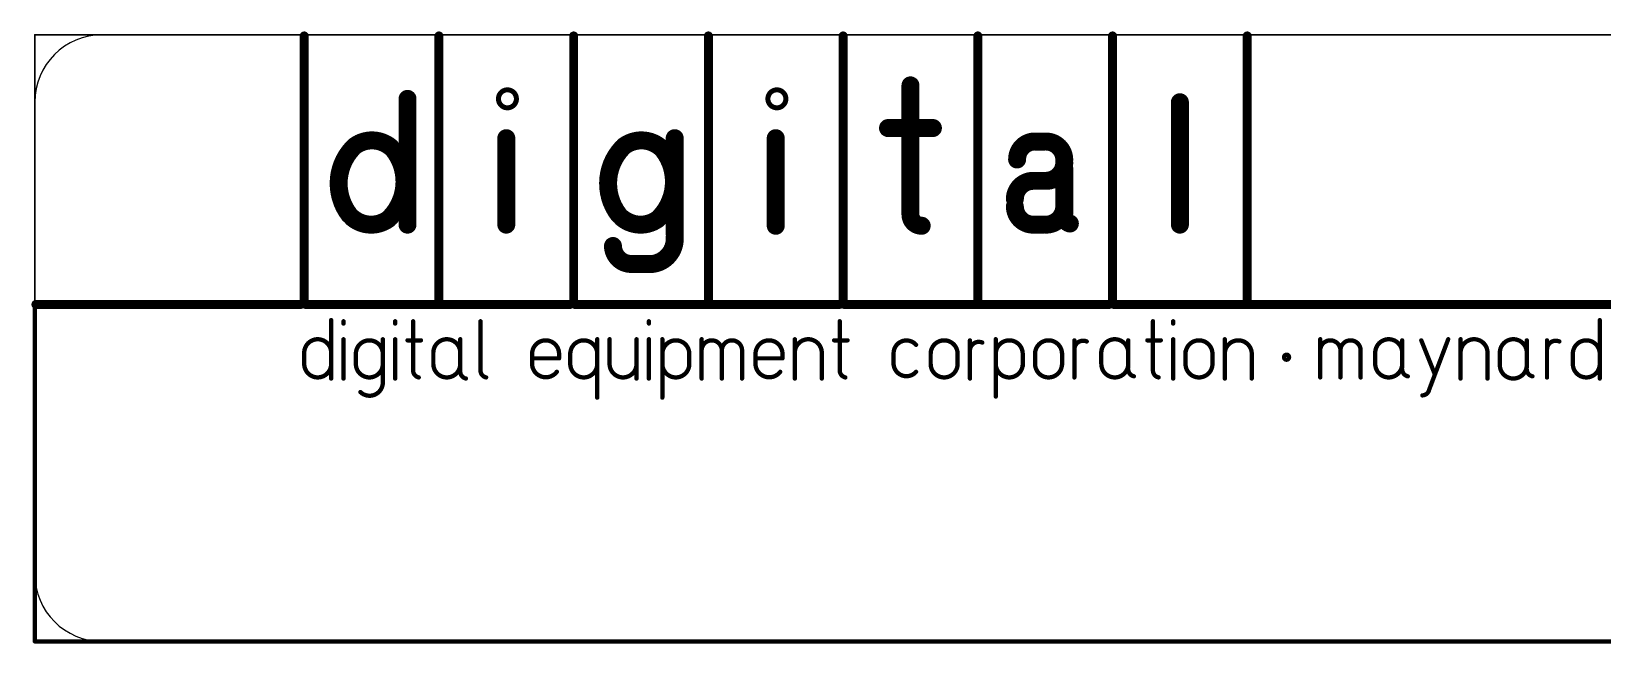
# Model space of a CAD drawing. Extents: x 0 to 472, y 0 to 86.
# Drawn here: x -0.5 to 221.7, y -0.3 to 86.2 of the extents above; entities that cross this region are included whole.
import ezdxf

# ---------------------------------------------------------------- set-up
doc = ezdxf.new("R2010")
doc.units = 0
for name, color, linetype in [('1', 12, 'CONTINUOUS'), ('16', 172, 'CONTINUOUS'), ('20', 7, 'CONTINUOUS'), ('25', 7, 'CONTINUOUS')]:
    doc.layers.add(name, color=color, linetype=linetype)

msp = doc.modelspace()

# ---------------------------------------------------------------- linework, layer by layer
at = {"layer": '1', "const_width": 0.254}
for points in [[(471.4875, 85.725), (0, 85.725)], [(0, 85.725), (0, 47.625)], [(0, 47.625), (471.4875, 47.625)]]:
    msp.add_lwpolyline(points, dxfattribs=at)
at = {"layer": '1', "const_width": 0.127}
for points in [[(0, 85.7885, 1), (0, 85.6615)], [(0.0635, 85.725, 1), (-0.0635, 85.725)], [(0, 47.6885, 1), (0, 47.5615)], [(-0.0635, 47.625, 1), (0.0635, 47.625)]]:
    msp.add_lwpolyline(points, format="xyb", dxfattribs=at)
at = {"layer": '16', "const_width": 0.6096}
for points in [[(0, 47.625), (0, 0)], [(471.4875, 47.625), (0, 47.625)], [(0, 0), (471.4875, 0)]]:
    msp.add_lwpolyline(points, dxfattribs=at)
at = {"layer": '16', "const_width": 0.3048}
for points in [[(0.1524, 47.625, 1), (-0.1524, 47.625)], [(0, 47.7774, 1), (0, 47.4726)], [(0, 0.1524, 1), (0, -0.1524)], [(-0.1524, 0, 1), (0.1524, 0)]]:
    msp.add_lwpolyline(points, format="xyb", dxfattribs=at)
at = {"layer": '20'}
for p, q in [((461.9625, 85.725), (9.525, 85.725)), ((0, 76.2), (0, 9.525)), ((9.525, 0), (463.55, 0))]:
    msp.add_line(p, q, dxfattribs=at)
for centre, start, end in [((9.525, 76.2), 90, 180), ((9.525, 9.525), 180, 270)]:
    msp.add_arc(centre, 9.525, start, end, dxfattribs=at)
at = {"layer": '25'}
for points, const_width in [([(38.1001, 85.5663), (38.1001, 48.1013)], 1.27), ([(57.1501, 85.5663), (57.1501, 48.1013)], 1.27), ([(76.2001, 85.5663), (76.2001, 48.1013)], 1.27), ([(95.2501, 85.5663), (95.2501, 48.1013)], 1.27), ([(114.3001, 85.5663), (114.3001, 48.1013)], 1.27), ([(133.3501, 85.5663), (133.3501, 48.1013)], 1.27), ([(152.4001, 85.5663), (152.4001, 48.1013)], 1.27), ([(171.4501, 85.5663), (171.4501, 48.1013)], 1.27), ([(52.7051, 58.8962), (52.705, 76.6763)], 2.54), ([(123.825, 60.3251), (123.825, 78.5813)], 2.54), ([(161.925, 76.2), (161.925, 58.8963)], 2.54), ([(127, 72.5486), (120.65, 72.5486)], 2.54), ([(66.675, 58.8962), (66.675, 71.12)], 2.54), ([(90.4874, 57.6263), (90.4875, 71.12)], 2.54), ([(104.775, 58.7375), (104.775, 71.12)], 2.54), ([(141.4463, 70.6438), (142.875, 70.6438)], 2.54), ([(145.5737, 66.8338), (145.5737, 60.4838)], 2.54), ([(141.4463, 65.0876), (142.875, 65.0876)], 2.54), ([(141.4463, 58.8964), (142.5575, 58.8964)], 2.54), ([(90.4874, 57.6262), (90.4874, 57.6263)], 2.54), ([(87.3125, 53.3399), (84.2964, 53.3399)], 2.54), ([(0.1587, 47.6251), (37.6237, 47.6251)], 1.27), ([(38.2587, 47.6251), (75.7237, 47.6251)], 1.27), ([(76.3587, 47.6251), (113.8237, 47.6251)], 1.27), ([(114.4587, 47.6251), (151.9237, 47.6251)], 1.27), ([(152.5587, 47.6251), (471.17, 47.6251)], 1.27), ([(41.9099, 45.4025), (41.9099, 37.1475)], 0.6096), ([(43.6563, 44.9262), (43.6563, 45.2438)], 0.6096), ([(50.9588, 44.9262), (50.9588, 45.2438)], 0.6096), ([(53.4988, 38.2588), (53.4988, 45.2438)], 0.6096), ([(63.0238, 38.4177), (63.0238, 45.2438)], 0.6096), ([(86.8364, 44.9262), (86.8364, 45.2438)], 0.6096), ([(113.8238, 38.2589), (113.8238, 45.2438)], 0.6096), ([(158.115, 38.2588), (158.115, 45.2438)], 0.6096), ([(160.9727, 44.9262), (160.9727, 45.2438)], 0.6096), ([(221.2974, 45.4025), (221.2974, 37.1475)], 0.6096), ([(43.6563, 37.1476), (43.6563, 42.7038)], 0.6096), ([(49.2126, 40.6401), (49.2126, 42.7038)], 0.6096), ([(50.9588, 37.1476), (50.9588, 42.7038)], 0.6096), ([(52.705, 42.545), (54.61, 42.545)], 0.6096), ([(60.1664, 38.1002), (60.1664, 42.7038)], 0.6096), ([(79.5337, 42.7038), (79.5337, 39.211)], 0.6096), ([(81.2801, 39.2114), (81.2801, 42.7038)], 0.6096), ([(85.0901, 37.1476), (85.0901, 42.7038)], 0.6096), ([(86.8363, 37.1476), (86.8363, 42.7038)], 0.6096), ([(88.7413, 42.7038), (88.7413, 39.211)], 0.6096), ([(94.2976, 41.1164), (94.2976, 42.7038)], 0.6096), ([(107.4739, 37.1476), (107.4739, 42.7038)], 0.6096), ([(113.03, 42.545), (114.935, 42.545)], 0.6096), ([(132.2389, 40.3226), (132.2388, 42.5451)], 0.6096), ([(135.89, 34.6075), (135.89, 42.7038)], 0.6096), ([(147.0027, 40.4814), (147.0026, 42.5451)], 0.6096), ([(154.6229, 38.7352), (154.6229, 42.5452)], 0.6096), ([(157.3213, 42.545), (159.2263, 42.545)], 0.6096), ([(160.9726, 37.1476), (160.9726, 42.7038)], 0.6096), ([(168.2752, 37.1476), (168.2752, 42.7038)], 0.6096), ([(181.7689, 41.1164), (181.7689, 42.7038)], 0.6096), ([(193.3579, 38.7352), (193.3579, 42.5452)], 0.6096), ([(197.9613, 37.7825), (196.0563, 42.545)], 0.6096), ([(197.1675, 35.56), (199.8663, 42.7038)], 0.6096), ([(201.6127, 37.1476), (201.6127, 42.7038)], 0.6096), ([(210.9792, 38.7352), (210.9792, 42.5452)], 0.6096), ([(213.8365, 40.4814), (213.8363, 42.5451)], 0.6096), ([(38.1, 39.0525), (38.1, 40.7988)], 0.6096), ([(45.4025, 39.0525), (45.4025, 40.7988)], 0.6096), ([(49.2126, 36.8301), (49.2126, 40.6401)], 0.6096), ([(56.3563, 39.0525), (56.3563, 40.7988)], 0.6096), ([(70.3263, 40.005), (70.3263, 40.7988)], 0.6096), ([(70.3263, 39.0525), (70.3263, 40.005)], 0.6096), ([(70.3263, 40.005), (74.1363, 40.005)], 0.6096), ([(74.1363, 40.005), (74.1363, 40.4813)], 0.6096), ([(75.7238, 39.0525), (75.7238, 40.7988)], 0.6096), ([(92.5513, 39.0525), (92.5513, 40.7988)], 0.6096), ([(94.2976, 37.1476), (94.2976, 41.1164)], 0.6096), ([(97.1551, 37.1477), (97.1551, 41.1163)], 0.6096), ([(100.0126, 37.1477), (100.0126, 41.1164)], 0.6096), ([(101.9175, 40.005), (105.7275, 40.005)], 0.6096), ([(101.9176, 39.0525), (101.9176, 40.7988)], 0.6096), ([(105.7275, 40.005), (105.7276, 40.4813)], 0.6096), ([(105.7275, 40.005), (105.7276, 40.005)], 0.6096), ([(111.2839, 40.6402), (111.2839, 40.7989)], 0.6096), ([(111.2839, 37.3065), (111.2839, 40.6402)], 0.6096), ([(111.2839, 37.1478), (111.2839, 40.6402)], 0.6096), ([(121.4439, 39.0525), (121.4439, 40.7988)], 0.6096), ([(126.6827, 39.0525), (126.6827, 40.7988)], 0.6096), ([(130.4927, 39.0525), (130.4927, 40.7988)], 0.6096), ([(132.2389, 37.1476), (132.2389, 40.3226)], 0.6096), ([(135.8902, 39.0525), (135.8902, 40.7988)], 0.6096), ([(139.7003, 38.8938), (139.7003, 40.6401)], 0.6096), ([(141.4465, 39.0525), (141.4465, 40.7988)], 0.6096), ([(145.2565, 39.0525), (145.2565, 40.7988)], 0.6096), ([(147.0027, 40.3226), (147.0027, 40.4814)], 0.6096), ([(147.0027, 37.3064), (147.0027, 40.4814)], 0.6096), ([(150.8128, 39.2113), (150.8128, 40.9576)], 0.6096), ([(154.6228, 39.0526), (154.6228, 40.7989)], 0.6096), ([(162.7191, 39.2114), (162.7191, 40.9577)], 0.6096), ([(166.5291, 39.0527), (166.5291, 40.799)], 0.6096), ([(172.0852, 37.1478), (172.0852, 40.6402)], 0.6096), ([(181.7689, 41.1164), (181.7689, 41.2752)], 0.6096), ([(181.7689, 37.3064), (181.7689, 41.1164)], 0.6096), ([(184.6264, 37.3065), (184.6264, 41.2751)], 0.6096), ([(187.4839, 37.3065), (187.4839, 41.2751)], 0.6096), ([(189.5479, 39.0527), (189.5479, 40.799)], 0.6096), ([(205.4227, 37.1478), (205.4227, 40.6402)], 0.6096), ([(207.1692, 39.0528), (207.1692, 40.7991)], 0.6096), ([(210.9792, 39.0528), (210.9792, 40.7991)], 0.6096), ([(213.8365, 37.3064), (213.8365, 40.4814)], 0.6096), ([(217.488, 39.0528), (217.488, 40.7991)], 0.6096), ([(221.298, 39.0528), (221.298, 40.7991)], 0.6096), ([(79.5337, 39.211), (79.5337, 34.4488)], 0.6096), ([(88.7412, 39.211), (88.7412, 34.4488)], 0.6096), ([(88.7413, 39.2112), (88.7413, 39.211)], 0.6096), ([(113.8238, 38.2588), (113.8238, 38.2589)], 0.6096)]:
    msp.add_lwpolyline(points, dxfattribs=dict(at, const_width=const_width))
for points, const_width in [([(38.4176, 85.5663, 1), (37.7826, 85.5663)], 0.635), ([(57.4676, 85.5663, 1), (56.8326, 85.5663)], 0.635), ([(76.5176, 85.5663, 1), (75.8826, 85.5663)], 0.635), ([(95.5676, 85.5663, 1), (94.9326, 85.5663)], 0.635), ([(114.6176, 85.5663, 1), (113.9826, 85.5663)], 0.635), ([(133.6676, 85.5663, 1), (133.0326, 85.5663)], 0.635), ([(152.7176, 85.5663, 1), (152.0826, 85.5663)], 0.635), ([(171.7676, 85.5663, 1), (171.1326, 85.5663)], 0.635), ([(53.34, 76.6763, 1), (52.07, 76.6763)], 1.27), ([(66.8338, 76.3214, 1), (66.8338, 77.0312, 1), (66.8338, 76.3214)], 2.54), ([(104.9338, 76.3214, 1), (104.9338, 77.0312, 1), (104.9338, 76.3214)], 2.54), ([(124.46, 78.5813, 1), (123.19, 78.5813)], 1.27), ([(162.56, 76.2, 1), (161.29, 76.2)], 1.27), ([(120.65, 73.1836, 1), (120.65, 71.9136)], 1.27), ([(127, 71.9136, 1), (127, 73.1836)], 1.27), ([(50.3237, 69.8499, 0.3439), (45.2438, 70.0087)], 2.54), ([(44.8691, 70.5214, 1), (45.6185, 69.496)], 1.27), ([(67.31, 71.12, 1), (66.04, 71.12)], 1.27), ([(88.4237, 69.8499, 0.3439), (83.3438, 70.0087)], 2.54), ([(82.9691, 70.5214, 1), (83.7185, 69.496)], 1.27), ([(91.1225, 71.12, 1), (89.8525, 71.12)], 1.27), ([(105.41, 71.12, 1), (104.14, 71.12)], 1.27), ([(141.2875, 70.6436, 0.4021), (138.9061, 68.1036)], 2.54), ([(141.4463, 71.2788, 1), (141.4463, 70.0088)], 1.27), ([(141.3211, 70.0095, 1), (141.2539, 71.2777)], 1.27), ([(145.5736, 68.1038, 0.402), (143.0336, 70.6439)], 2.54), ([(143.0469, 71.2788, 1), (143.0203, 70.009)], 1.27), ([(142.875, 70.0088, 1), (142.875, 71.2788)], 1.27), ([(44.9263, 69.6913, 0.3652), (44.45, 60.325)], 2.54), ([(45.3904, 69.2579, 1), (44.4622, 70.1247)], 1.27), ([(50.3237, 60.0075, 0.3652), (50.8, 69.3738)], 2.54), ([(49.9177, 69.3616, 1), (50.7297, 70.3382)], 1.27), ([(51.3057, 69.7579, 1), (50.2943, 68.9897)], 1.27), ([(83.0263, 69.6913, 0.3652), (82.55, 60.325)], 2.54), ([(83.4904, 69.2579, 1), (82.5622, 70.1247)], 1.27), ([(88.4237, 60.0075, 0.3652), (88.9, 69.3738)], 2.54), ([(88.0177, 69.3616, 1), (88.8297, 70.3382)], 1.27), ([(89.4057, 69.7579, 1), (88.3943, 68.9897)], 1.27), ([(143.0338, 65.0877, 0.402), (145.5739, 67.6277)], 2.54), ([(146.2088, 67.6144, 1), (144.939, 67.641)], 1.27), ([(138.2711, 68.0963, 1), (139.5411, 68.1109)], 1.27), ([(144.9387, 68.0906, 1), (146.2085, 68.117)], 1.27), ([(146.2087, 66.8338, 1), (144.9387, 66.8338)], 1.27), ([(141.1288, 65.0874, 0.4021), (138.5887, 62.5474)], 2.54), ([(141.4463, 65.7226, 1), (141.4463, 64.4526)], 1.27), ([(141.142, 64.4525, 1), (141.1156, 65.7223)], 1.27), ([(143.0206, 65.7226, 1), (143.047, 64.4528)], 1.27), ([(142.875, 64.4526, 1), (142.875, 65.7226)], 1.27), ([(137.9538, 62.5606, 1), (139.2236, 62.5342)], 1.27), ([(138.5889, 61.4363, 0.4021), (141.1289, 58.8962)], 2.54), ([(139.2238, 61.4495, 1), (137.954, 61.4231)], 1.27), ([(143.0338, 58.8964, 0.402), (145.5739, 61.4364)], 2.54), ([(146.2088, 61.4231, 1), (144.939, 61.4497)], 1.27), ([(43.9443, 59.9409, 1), (44.9557, 60.7091)], 1.27), ([(44.9263, 59.8489, 0.3439), (50.0062, 59.6901)], 2.54), ([(45.3323, 60.3372, 1), (44.5203, 59.3606)], 1.27), ([(50.3809, 59.1774, 1), (49.6315, 60.2028)], 1.27), ([(49.8596, 60.4409, 1), (50.7878, 59.5741)], 1.27), ([(82.0443, 59.9409, 1), (83.0557, 60.7091)], 1.27), ([(83.0263, 59.8489, 0.3439), (88.1062, 59.6901)], 2.54), ([(83.4323, 60.3372, 1), (82.6203, 59.3606)], 1.27), ([(88.4809, 59.1774, 1), (87.7315, 60.2028)], 1.27), ([(87.9596, 60.4409, 1), (88.8878, 59.5741)], 1.27), ([(123.825, 60.3251, 0.4143), (125.4125, 58.7375)], 2.54), ([(124.46, 60.3249, 1), (123.19, 60.3253)], 1.27), ([(123.19, 60.3251, 1), (124.46, 60.3251)], 1.27), ([(125.4126, 58.1025, 1), (125.4124, 59.3725)], 1.27), ([(141.4463, 59.5314, 1), (141.4463, 58.2614)], 1.27), ([(141.1157, 58.2613, 1), (141.1421, 59.5311)], 1.27), ([(143.0206, 59.5313, 1), (143.047, 58.2615)], 1.27), ([(142.5575, 58.2614, 1), (142.5575, 59.5314)], 1.27), ([(145.5737, 60.4838, 0.4142), (146.3675, 59.055)], 2.54), ([(144.9387, 60.4838, 1), (146.2087, 60.4838)], 1.27), ([(146.1843, 60.3094, 1), (144.9631, 60.6582)], 1.27), ([(146.1931, 58.4444, 1), (146.5419, 59.6656)], 1.27), ([(52.0701, 58.8962, 1), (53.3401, 58.8962)], 1.27), ([(66.04, 58.8962, 1), (67.31, 58.8962)], 1.27), ([(87.3125, 53.3399, 0.4018), (90.4875, 57.1501)], 2.54), ([(91.1224, 57.6263, 1), (89.8524, 57.6263)], 1.27), ([(89.8524, 57.6263, 1), (91.1224, 57.6263)], 1.27), ([(89.8524, 57.6262, 1), (91.1224, 57.6262)], 1.27), ([(91.121, 57.1942, 1), (89.854, 57.106)], 1.27), ([(104.14, 58.7375, 1), (105.41, 58.7375)], 1.27), ([(161.29, 58.8963, 1), (162.56, 58.8963)], 1.27), ([(81.7564, 55.88, 0.402), (84.2964, 53.3399)], 2.54), ([(82.3913, 55.8933, 1), (81.1215, 55.8667)], 1.27), ([(84.2964, 53.9749, 1), (84.2964, 52.7049)], 1.27), ([(84.2831, 52.705, 1), (84.3097, 53.9748)], 1.27), ([(87.2416, 53.9709, 1), (87.3834, 52.7089)], 1.27), ([(87.3125, 52.7049, 1), (87.3125, 53.9749)], 1.27), ([(0.1587, 47.9426, 1), (0.1587, 47.3076)], 0.635), ([(37.6237, 47.3076, 1), (37.6237, 47.9426)], 0.635), ([(37.7826, 48.1013, 1), (38.4176, 48.1013)], 0.635), ([(38.2587, 47.9426, 1), (38.2587, 47.3076)], 0.635), ([(56.8326, 48.1013, 1), (57.4676, 48.1013)], 0.635), ([(75.7237, 47.3076, 1), (75.7237, 47.9426)], 0.635), ([(75.8826, 48.1013, 1), (76.5176, 48.1013)], 0.635), ([(76.3587, 47.9426, 1), (76.3587, 47.3076)], 0.635), ([(94.9326, 48.1013, 1), (95.5676, 48.1013)], 0.635), ([(113.8237, 47.3076, 1), (113.8237, 47.9426)], 0.635), ([(113.9826, 48.1013, 1), (114.6176, 48.1013)], 0.635), ([(114.4587, 47.9426, 1), (114.4587, 47.3076)], 0.635), ([(133.0326, 48.1013, 1), (133.6676, 48.1013)], 0.635), ([(151.9237, 47.3076, 1), (151.9237, 47.9426)], 0.635), ([(152.0826, 48.1013, 1), (152.7176, 48.1013)], 0.635), ([(152.5587, 47.9426, 1), (152.5587, 47.3076)], 0.635), ([(171.1326, 48.1013, 1), (171.7676, 48.1013)], 0.635), ([(42.0623, 45.4025, 1), (41.7575, 45.4025)], 0.3048), ([(43.8087, 45.2438, 1), (43.5039, 45.2438)], 0.3048), ([(43.5039, 44.9262, 1), (43.8087, 44.9262)], 0.3048), ([(51.1112, 45.2438, 1), (50.8064, 45.2438)], 0.3048), ([(50.8064, 44.9262, 1), (51.1112, 44.9262)], 0.3048), ([(53.6512, 45.2438, 1), (53.3464, 45.2438)], 0.3048), ([(63.1762, 45.2438, 1), (62.8714, 45.2438)], 0.3048), ([(86.9888, 45.2438, 1), (86.684, 45.2438)], 0.3048), ([(86.684, 44.9262, 1), (86.9888, 44.9262)], 0.3048), ([(113.9762, 45.2438, 1), (113.6714, 45.2438)], 0.3048), ([(158.2674, 45.2438, 1), (157.9626, 45.2438)], 0.3048), ([(161.1251, 45.2438, 1), (160.8203, 45.2438)], 0.3048), ([(160.8203, 44.9262, 1), (161.1251, 44.9262)], 0.3048), ([(221.4498, 45.4025, 1), (221.145, 45.4025)], 0.3048), ([(41.91, 40.7987, 1), (38.1, 40.7989)], 0.6096), ([(43.8087, 42.7038, 1), (43.5039, 42.7038)], 0.3048), ([(49.2126, 40.6401, 1), (45.4026, 40.6403)], 0.6096), ([(49.365, 42.7038, 1), (49.0602, 42.7038)], 0.3048), ([(51.1112, 42.7038, 1), (50.8064, 42.7038)], 0.3048), ([(52.705, 42.6974, 1), (52.705, 42.3926)], 0.3048), ([(54.61, 42.3926, 1), (54.61, 42.6974)], 0.3048), ([(60.1663, 40.7988, 1), (56.3563, 40.799)], 0.6096), ([(60.3188, 42.7038, 1), (60.014, 42.7038)], 0.3048), ([(74.1363, 40.64, 1), (70.3263, 40.6402)], 0.6096), ([(79.5338, 40.64, 1), (75.7238, 40.6402)], 0.6096), ([(79.6861, 42.7038, 1), (79.3813, 42.7038)], 0.3048), ([(81.4325, 42.7038, 1), (81.1277, 42.7038)], 0.3048), ([(85.2425, 42.7038, 1), (84.9377, 42.7038)], 0.3048), ([(86.9887, 42.7038, 1), (86.6839, 42.7038)], 0.3048), ([(88.8937, 42.7038, 1), (88.5889, 42.7038)], 0.3048), ([(92.5513, 40.64, 1), (88.7413, 40.6402)], 0.6096), ([(94.45, 42.7038, 1), (94.1452, 42.7038)], 0.3048), ([(97.1551, 41.1163, 1), (94.2976, 41.1164)], 0.6096), ([(100.0126, 41.1163, 1), (97.1551, 41.1164)], 0.6096), ([(105.7276, 40.6401, 1), (101.9176, 40.6403)], 0.6096), ([(111.2838, 40.7988, 1), (107.4738, 40.799)], 0.6096), ([(107.6263, 42.7038, 1), (107.3215, 42.7038)], 0.3048), ([(113.03, 42.6974, 1), (113.03, 42.3926)], 0.3048), ([(114.935, 42.3926, 1), (114.935, 42.6974)], 0.3048), ([(124.6186, 41.9101, 0.6772), (121.4436, 40.7989)], 0.6096), ([(130.4926, 40.6401, 1), (126.6826, 40.6403)], 0.6096), ([(133.985, 42.2274, 0.5353), (132.2387, 41.1163)], 0.6096), ([(132.3912, 42.5451, 1), (132.0864, 42.5451)], 0.3048), ([(133.9234, 42.088, 1), (134.0466, 42.3668)], 0.3048), ([(136.0424, 42.7038, 1), (135.7376, 42.7038)], 0.3048), ([(139.7001, 40.6401, 1), (135.8901, 40.6403)], 0.6096), ([(145.2564, 40.6401, 1), (141.4464, 40.6403)], 0.6096), ([(148.7487, 42.386, 0.5355), (147.0024, 41.2749)], 0.6096), ([(148.7487, 42.386, 0.5355), (147.0024, 41.2749)], 0.6096), ([(147.155, 42.5451, 1), (146.8502, 42.5451)], 0.3048), ([(148.687, 42.2466, 1), (148.8104, 42.5254)], 0.3048), ([(148.687, 42.2466, 1), (148.8104, 42.5254)], 0.3048), ([(154.6227, 40.7989, 1), (150.8127, 40.7991)], 0.6096), ([(154.7753, 42.5452, 1), (154.4705, 42.5452)], 0.3048), ([(157.3213, 42.6974, 1), (157.3213, 42.3926)], 0.3048), ([(159.2263, 42.3926, 1), (159.2263, 42.6974)], 0.3048), ([(161.125, 42.7038, 1), (160.8202, 42.7038)], 0.3048), ([(166.529, 40.6402, 1), (162.719, 40.6404)], 0.6096), ([(168.4276, 42.7038, 1), (168.1228, 42.7038)], 0.3048), ([(172.0853, 40.6402, 1), (168.2753, 40.6404)], 0.6096), ([(181.9213, 42.7038, 1), (181.6165, 42.7038)], 0.3048), ([(184.6264, 41.1163, 1), (181.7689, 41.1164)], 0.6096), ([(187.4839, 41.1163, 1), (184.6264, 41.1164)], 0.6096), ([(193.3578, 40.799, 1), (189.5478, 40.7992)], 0.6096), ([(193.5103, 42.5452, 1), (193.2055, 42.5452)], 0.3048), ([(196.1978, 42.6016, 1), (195.9148, 42.4884)], 0.3048), ([(200.0089, 42.6499, 1), (199.7237, 42.7577)], 0.3048), ([(201.7651, 42.7038, 1), (201.4603, 42.7038)], 0.3048), ([(205.4228, 40.799, 1), (201.6128, 40.7992)], 0.6096), ([(210.9791, 40.799, 1), (207.1691, 40.7992)], 0.6096), ([(211.1316, 42.5452, 1), (210.8268, 42.5452)], 0.3048), ([(215.5824, 42.386, 0.5355), (213.8361, 41.2749)], 0.6096), ([(213.9887, 42.5451, 1), (213.6839, 42.5451)], 0.3048), ([(215.5207, 42.2466, 1), (215.6441, 42.5254)], 0.3048), ([(221.2979, 40.6403, 1), (217.4879, 40.6405)], 0.6096), ([(38.2524, 40.7988, 1), (37.9476, 40.7988)], 0.3048), ([(37.9476, 40.7989, 1), (38.2524, 40.7989)], 0.3048), ([(41.7576, 40.7987, 1), (42.0624, 40.7987)], 0.3048), ([(45.5549, 40.7988, 1), (45.2501, 40.7988)], 0.3048), ([(45.2502, 40.6403, 1), (45.555, 40.6403)], 0.3048), ([(49.365, 40.6401, 1), (49.0602, 40.6401)], 0.3048), ([(49.0602, 40.6401, 1), (49.365, 40.6401)], 0.3048), ([(49.0602, 40.6401, 1), (49.365, 40.6401)], 0.3048), ([(56.5087, 40.7988, 1), (56.2039, 40.7988)], 0.3048), ([(56.2039, 40.799, 1), (56.5087, 40.799)], 0.3048), ([(60.0139, 40.7988, 1), (60.3187, 40.7988)], 0.3048), ([(70.4787, 40.7988, 1), (70.1739, 40.7988)], 0.3048), ([(70.1739, 40.6402, 1), (70.4787, 40.6402)], 0.3048), ([(70.4787, 40.005, 1), (70.1739, 40.005)], 0.3048), ([(70.3263, 40.1574, 1), (70.3263, 39.8526)], 0.3048), ([(70.1739, 40.005, 1), (70.4787, 40.005)], 0.3048), ([(73.9839, 40.64, 1), (74.2887, 40.64)], 0.3048), ([(74.2887, 40.4813, 1), (73.9839, 40.4813)], 0.3048), ([(73.9839, 40.005, 1), (74.2887, 40.005)], 0.3048), ([(74.1363, 39.8526, 1), (74.1363, 40.1574)], 0.3048), ([(75.8762, 40.7988, 1), (75.5714, 40.7988)], 0.3048), ([(75.5714, 40.6402, 1), (75.8762, 40.6402)], 0.3048), ([(79.3814, 40.64, 1), (79.6862, 40.64)], 0.3048), ([(88.5889, 40.6402, 1), (88.8937, 40.6402)], 0.3048), ([(92.7037, 40.7988, 1), (92.3989, 40.7988)], 0.3048), ([(92.3989, 40.64, 1), (92.7037, 40.64)], 0.3048), ([(94.45, 41.1164, 1), (94.1452, 41.1164)], 0.3048), ([(94.1452, 41.1164, 1), (94.45, 41.1164)], 0.3048), ([(94.1452, 41.1164, 1), (94.45, 41.1164)], 0.3048), ([(97.3075, 41.1163, 1), (97.0027, 41.1163)], 0.3048), ([(97.0027, 41.1164, 1), (97.3075, 41.1164)], 0.3048), ([(97.0027, 41.1163, 1), (97.3075, 41.1163)], 0.3048), ([(100.165, 41.1164, 1), (99.8602, 41.1164)], 0.3048), ([(99.8602, 41.1163, 1), (100.165, 41.1163)], 0.3048), ([(101.9175, 40.1574, 1), (101.9175, 39.8526)], 0.3048), ([(102.07, 40.7988, 1), (101.7652, 40.7988)], 0.3048), ([(101.7652, 40.6403, 1), (102.07, 40.6403)], 0.3048), ([(105.7275, 40.1574, 1), (105.7275, 39.8526)], 0.3048), ([(105.5751, 40.005, 1), (105.8799, 40.005)], 0.3048), ([(105.5752, 40.6401, 1), (105.88, 40.6401)], 0.3048), ([(105.88, 40.4813, 1), (105.5752, 40.4813)], 0.3048), ([(105.7275, 39.8526, 1), (105.7275, 40.1574)], 0.3048), ([(105.7276, 39.8526, 1), (105.7276, 40.1574)], 0.3048), ([(107.3214, 40.799, 1), (107.6262, 40.799)], 0.3048), ([(111.1314, 40.7988, 1), (111.4362, 40.7988)], 0.3048), ([(111.4363, 40.7989, 1), (111.1315, 40.7989)], 0.3048), ([(111.4363, 40.6402, 1), (111.1315, 40.6402)], 0.3048), ([(111.4363, 40.6402, 1), (111.1315, 40.6402)], 0.3048), ([(111.1315, 40.6402, 1), (111.4363, 40.6402)], 0.3048), ([(121.2913, 40.8055, 1), (121.5959, 40.7923)], 0.3048), ([(121.5963, 40.7988, 1), (121.2915, 40.7988)], 0.3048), ([(124.5037, 41.81, 1), (124.7335, 42.0102)], 0.3048), ([(126.5302, 40.6403, 1), (126.835, 40.6403)], 0.3048), ([(126.8351, 40.7988, 1), (126.5303, 40.7988)], 0.3048), ([(130.3402, 40.6401, 1), (130.645, 40.6401)], 0.3048), ([(130.6451, 40.7988, 1), (130.3403, 40.7988)], 0.3048), ([(132.0863, 41.1195, 1), (132.3911, 41.1131)], 0.3048), ([(132.3913, 40.3226, 1), (132.0865, 40.3226)], 0.3048), ([(132.0865, 40.3226, 1), (132.3913, 40.3226)], 0.3048), ([(135.7377, 40.6403, 1), (136.0425, 40.6403)], 0.3048), ([(136.0426, 40.7988, 1), (135.7378, 40.7988)], 0.3048), ([(139.5477, 40.6401, 1), (139.8525, 40.6401)], 0.3048), ([(139.8527, 40.6401, 1), (139.5479, 40.6401)], 0.3048), ([(141.294, 40.6403, 1), (141.5988, 40.6403)], 0.3048), ([(141.5989, 40.7988, 1), (141.2941, 40.7988)], 0.3048), ([(145.104, 40.6401, 1), (145.4088, 40.6401)], 0.3048), ([(145.4089, 40.7988, 1), (145.1041, 40.7988)], 0.3048), ([(146.85, 41.2781, 1), (147.1548, 41.2717)], 0.3048), ([(146.85, 41.2781, 1), (147.1548, 41.2717)], 0.3048), ([(147.1551, 40.4814, 1), (146.8503, 40.4814)], 0.3048), ([(147.1551, 40.4814, 1), (146.8503, 40.4814)], 0.3048), ([(146.8503, 40.4814, 1), (147.1551, 40.4814)], 0.3048), ([(146.8503, 40.3226, 1), (147.1551, 40.3226)], 0.3048), ([(150.6603, 40.7991, 1), (150.9651, 40.7991)], 0.3048), ([(150.9652, 40.9576, 1), (150.6604, 40.9576)], 0.3048), ([(154.4703, 40.7989, 1), (154.7751, 40.7989)], 0.3048), ([(154.7752, 40.7989, 1), (154.4704, 40.7989)], 0.3048), ([(162.5666, 40.6404, 1), (162.8714, 40.6404)], 0.3048), ([(162.8715, 40.9577, 1), (162.5667, 40.9577)], 0.3048), ([(166.3766, 40.6402, 1), (166.6814, 40.6402)], 0.3048), ([(166.6815, 40.799, 1), (166.3767, 40.799)], 0.3048), ([(168.1229, 40.6404, 1), (168.4277, 40.6404)], 0.3048), ([(172.2376, 40.6402, 1), (171.9328, 40.6402)], 0.3048), ([(171.9329, 40.6402, 1), (172.2377, 40.6402)], 0.3048), ([(177.0063, 39.8089, 1), (177.0063, 40.5187, 1), (177.0063, 39.8089)], 0.6096), ([(181.9213, 41.2752, 1), (181.6165, 41.2752)], 0.3048), ([(181.9213, 41.1164, 1), (181.6165, 41.1164)], 0.3048), ([(181.6165, 41.1164, 1), (181.9213, 41.1164)], 0.3048), ([(181.6165, 41.1164, 1), (181.9213, 41.1164)], 0.3048), ([(181.6165, 41.1164, 1), (181.9213, 41.1164)], 0.3048), ([(184.7788, 41.2751, 1), (184.474, 41.2751)], 0.3048), ([(184.474, 41.1164, 1), (184.7788, 41.1164)], 0.3048), ([(184.474, 41.1163, 1), (184.7788, 41.1163)], 0.3048), ([(187.6363, 41.2751, 1), (187.3315, 41.2751)], 0.3048), ([(187.3315, 41.1163, 1), (187.6363, 41.1163)], 0.3048), ([(189.3954, 40.7992, 1), (189.7002, 40.7992)], 0.3048), ([(189.7003, 40.799, 1), (189.3955, 40.799)], 0.3048), ([(193.2054, 40.799, 1), (193.5102, 40.799)], 0.3048), ([(201.4604, 40.7992, 1), (201.7652, 40.7992)], 0.3048), ([(205.5751, 40.6402, 1), (205.2703, 40.6402)], 0.3048), ([(205.2704, 40.799, 1), (205.5752, 40.799)], 0.3048), ([(207.0167, 40.7992, 1), (207.3215, 40.7992)], 0.3048), ([(207.3216, 40.7991, 1), (207.0168, 40.7991)], 0.3048), ([(210.8267, 40.799, 1), (211.1315, 40.799)], 0.3048), ([(211.1316, 40.7991, 1), (210.8268, 40.7991)], 0.3048), ([(213.6837, 41.2781, 1), (213.9885, 41.2717)], 0.3048), ([(213.9889, 40.4814, 1), (213.6841, 40.4814)], 0.3048), ([(213.6841, 40.4814, 1), (213.9889, 40.4814)], 0.3048), ([(217.3355, 40.6405, 1), (217.6403, 40.6405)], 0.3048), ([(217.6404, 40.7991, 1), (217.3356, 40.7991)], 0.3048), ([(221.1455, 40.6403, 1), (221.4503, 40.6403)], 0.3048), ([(221.4504, 40.7991, 1), (221.1456, 40.7991)], 0.3048), ([(38.1, 39.2113, 1), (41.91, 39.2111)], 0.6096), ([(38.2524, 39.2113, 1), (37.9476, 39.2113)], 0.3048), ([(37.9476, 39.0525, 1), (38.2524, 39.0525)], 0.3048), ([(42.0624, 39.2111, 1), (41.7576, 39.2111)], 0.3048), ([(45.4024, 39.2112, 1), (49.2124, 39.211)], 0.6096), ([(45.5548, 39.2112, 1), (45.25, 39.2112)], 0.3048), ([(45.2501, 39.0525, 1), (45.5549, 39.0525)], 0.3048), ([(49.3648, 39.211, 1), (49.06, 39.211)], 0.3048), ([(53.4988, 38.2588, 0.3431), (54.2926, 37.3063)], 0.6096), ([(53.6511, 38.2639, 1), (53.3465, 38.2537)], 0.3048), ([(53.3464, 38.2588, 1), (53.6512, 38.2588)], 0.3048), ([(56.3562, 39.2112, 1), (60.1662, 39.211)], 0.6096), ([(56.5086, 39.2112, 1), (56.2038, 39.2112)], 0.3048), ([(56.2039, 39.0525, 1), (56.5087, 39.0525)], 0.3048), ([(60.3186, 39.211, 1), (60.0138, 39.211)], 0.3048), ([(60.1663, 38.1001, 0.3431), (60.9601, 37.1476)], 0.6096), ([(60.3186, 38.1052, 1), (60.014, 38.095)], 0.3048), ([(60.014, 38.1002, 1), (60.3188, 38.1002)], 0.3048), ([(62.8714, 38.4177, 1), (63.1762, 38.4177)], 0.3048), ([(63.0238, 38.2589, 0.3431), (63.8176, 37.3064)], 0.6096), ([(63.1761, 38.264, 1), (62.8715, 38.2538)], 0.3048), ([(70.3263, 39.0525, 0.6772), (73.8188, 38.1)], 0.6096), ([(70.4777, 39.0698, 1), (70.1749, 39.0352)], 0.3048), ([(70.1739, 39.0525, 1), (70.4787, 39.0525)], 0.3048), ([(73.9404, 38.0082, 1), (73.6972, 38.1918)], 0.3048), ([(75.7237, 39.2112, 1), (79.5337, 39.211)], 0.6096), ([(75.8761, 39.2112, 1), (75.5713, 39.2112)], 0.3048), ([(75.5714, 39.0525, 1), (75.8762, 39.0525)], 0.3048), ([(79.6861, 39.211, 1), (79.3813, 39.211)], 0.3048), ([(79.6861, 39.211, 1), (79.3813, 39.211)], 0.3048), ([(79.3813, 39.211, 1), (79.6861, 39.211)], 0.3048), ([(81.28, 39.2112, 1), (85.09, 39.211)], 0.6096), ([(81.4324, 39.2112, 1), (81.1276, 39.2112)], 0.3048), ([(81.1277, 39.2114, 1), (81.4325, 39.2114)], 0.3048), ([(85.2424, 39.211, 1), (84.9376, 39.211)], 0.3048), ([(88.8936, 39.211, 1), (88.5888, 39.211)], 0.3048), ([(88.8937, 39.2112, 1), (88.5889, 39.2112)], 0.3048), ([(88.7413, 39.211, 0.9999), (92.5513, 39.211)], 0.6096), ([(88.8937, 39.211, 1), (88.5889, 39.211)], 0.3048), ([(88.5889, 39.211, 1), (88.8937, 39.211)], 0.3048), ([(88.5889, 39.211, 1), (88.8937, 39.211)], 0.3048), ([(92.7037, 39.211, 1), (92.3989, 39.211)], 0.3048), ([(92.3989, 39.0525, 1), (92.7037, 39.0525)], 0.3048), ([(101.9176, 39.0525, 0.6772), (105.4101, 38.1)], 0.6096), ([(102.069, 39.0698, 1), (101.7662, 39.0352)], 0.3048), ([(101.7652, 39.0525, 1), (102.07, 39.0525)], 0.3048), ([(105.5317, 38.0082, 1), (105.2885, 38.1918)], 0.3048), ([(113.9762, 38.2589, 1), (113.6714, 38.2589)], 0.3048), ([(113.8238, 38.2589, 0.3431), (114.6176, 37.3064)], 0.6096), ([(113.9761, 38.264, 1), (113.6715, 38.2538)], 0.3048), ([(113.6714, 38.2589, 1), (113.9762, 38.2589)], 0.3048), ([(113.6714, 38.2588, 1), (113.9762, 38.2588)], 0.3048), ([(121.4436, 39.2114, 0.6774), (124.6185, 38.1001)], 0.6096), ([(121.5959, 39.218, 1), (121.2913, 39.2048)], 0.3048), ([(121.2915, 39.0525, 1), (121.5963, 39.0525)], 0.3048), ([(124.7334, 38, 1), (124.5036, 38.2002)], 0.3048), ([(126.6826, 39.2113, 1), (130.4926, 39.2111)], 0.6096), ([(126.835, 39.2113, 1), (126.5302, 39.2113)], 0.3048), ([(126.5303, 39.0525, 1), (126.8351, 39.0525)], 0.3048), ([(130.645, 39.2111, 1), (130.3402, 39.2111)], 0.3048), ([(130.3403, 39.0525, 1), (130.6451, 39.0525)], 0.3048), ([(135.8901, 39.2113, 1), (139.7001, 39.2111)], 0.6096), ([(136.0425, 39.2113, 1), (135.7377, 39.2113)], 0.3048), ([(135.7378, 39.0525, 1), (136.0426, 39.0525)], 0.3048), ([(139.8525, 39.2111, 1), (139.5477, 39.2111)], 0.3048), ([(139.5479, 38.8938, 1), (139.8527, 38.8938)], 0.3048), ([(141.4464, 39.2113, 1), (145.2564, 39.2111)], 0.6096), ([(141.5988, 39.2113, 1), (141.294, 39.2113)], 0.3048), ([(141.2941, 39.0525, 1), (141.5989, 39.0525)], 0.3048), ([(145.4088, 39.2111, 1), (145.104, 39.2111)], 0.3048), ([(145.1041, 39.0525, 1), (145.4089, 39.0525)], 0.3048), ([(150.8127, 39.2113, 1), (154.6227, 39.2111)], 0.6096), ([(150.9651, 39.2113, 1), (150.6603, 39.2113)], 0.3048), ([(150.6604, 39.2113, 1), (150.9652, 39.2113)], 0.3048), ([(154.7751, 39.2111, 1), (154.4703, 39.2111)], 0.3048), ([(154.6227, 38.4177, 0.3431), (155.4165, 37.4652)], 0.6096), ([(154.775, 38.4228, 1), (154.4704, 38.4126)], 0.3048), ([(154.4704, 39.0526, 1), (154.7752, 39.0526)], 0.3048), ([(154.4705, 38.7352, 1), (154.7753, 38.7352)], 0.3048), ([(157.9626, 38.2588, 1), (158.2674, 38.2588)], 0.3048), ([(158.1151, 38.2589, 0.3431), (158.9089, 37.3064)], 0.6096), ([(158.2674, 38.264, 1), (157.9628, 38.2538)], 0.3048), ([(162.719, 39.2113, 1), (166.529, 39.2111)], 0.6096), ([(162.8714, 39.2113, 1), (162.5666, 39.2113)], 0.3048), ([(162.5667, 39.2114, 1), (162.8715, 39.2114)], 0.3048), ([(166.6814, 39.2111, 1), (166.3766, 39.2111)], 0.3048), ([(166.3767, 39.0527, 1), (166.6815, 39.0527)], 0.3048), ([(189.5478, 39.2113, 1), (193.3578, 39.2111)], 0.6096), ([(189.7002, 39.2113, 1), (189.3954, 39.2113)], 0.3048), ([(189.3955, 39.0527, 1), (189.7003, 39.0527)], 0.3048), ([(193.3577, 38.4177, 0.3431), (194.1515, 37.4652)], 0.6096), ([(193.51, 38.4228, 1), (193.2054, 38.4126)], 0.3048), ([(193.5102, 39.2111, 1), (193.2054, 39.2111)], 0.3048), ([(193.2055, 38.7352, 1), (193.5103, 38.7352)], 0.3048), ([(197.8198, 37.7259, 1), (198.1028, 37.8391)], 0.3048), ([(207.1691, 39.0526, 1), (210.9791, 39.0524)], 0.6096), ([(207.3215, 39.0526, 1), (207.0167, 39.0526)], 0.3048), ([(207.0168, 39.0528, 1), (207.3216, 39.0528)], 0.3048), ([(210.979, 38.4177, 0.3431), (211.7728, 37.4652)], 0.6096), ([(211.1313, 38.4228, 1), (210.8267, 38.4126)], 0.3048), ([(211.1315, 39.0524, 1), (210.8267, 39.0524)], 0.3048), ([(210.8268, 39.0528, 1), (211.1316, 39.0528)], 0.3048), ([(210.8268, 38.7352, 1), (211.1316, 38.7352)], 0.3048), ([(217.4879, 39.2114, 1), (221.2979, 39.2112)], 0.6096), ([(217.6403, 39.2114, 1), (217.3355, 39.2114)], 0.3048), ([(217.3356, 39.0528, 1), (217.6404, 39.0528)], 0.3048), ([(221.4503, 39.2112, 1), (221.1455, 39.2112)], 0.3048), ([(221.1456, 39.0528, 1), (221.4504, 39.0528)], 0.3048), ([(41.7575, 37.1475, 1), (42.0623, 37.1475)], 0.3048), ([(43.5039, 37.1476, 1), (43.8087, 37.1476)], 0.3048), ([(46.0375, 35.2425, 0.6771), (49.2125, 36.6713)], 0.6096), ([(49.3648, 36.6778, 1), (49.0602, 36.6648)], 0.3048), ([(49.0602, 36.8301, 1), (49.365, 36.8301)], 0.3048), ([(50.8064, 37.1476, 1), (51.1112, 37.1476)], 0.3048), ([(54.2601, 37.1574, 1), (54.3251, 37.4552)], 0.3048), ([(60.9276, 36.9987, 1), (60.9926, 37.2965)], 0.3048), ([(63.7851, 37.1575, 1), (63.8501, 37.4553)], 0.3048), ([(84.9377, 37.1476, 1), (85.2425, 37.1476)], 0.3048), ([(86.6839, 37.1476, 1), (86.9887, 37.1476)], 0.3048), ([(94.1452, 37.1476, 1), (94.45, 37.1476)], 0.3048), ([(97.0027, 37.1477, 1), (97.3075, 37.1477)], 0.3048), ([(99.8602, 37.1477, 1), (100.165, 37.1477)], 0.3048), ([(107.3215, 37.1476, 1), (107.6263, 37.1476)], 0.3048), ([(111.1315, 37.3065, 1), (111.4363, 37.3065)], 0.3048), ([(111.1315, 37.1478, 1), (111.4363, 37.1478)], 0.3048), ([(114.5851, 37.1575, 1), (114.6501, 37.4553)], 0.3048), ([(132.0865, 37.1476, 1), (132.3913, 37.1476)], 0.3048), ([(146.8503, 37.3064, 1), (147.1551, 37.3064)], 0.3048), ([(155.384, 37.3163, 1), (155.449, 37.6141)], 0.3048), ([(158.8764, 37.1575, 1), (158.9414, 37.4553)], 0.3048), ([(160.8202, 37.1476, 1), (161.125, 37.1476)], 0.3048), ([(168.1228, 37.1476, 1), (168.4276, 37.1476)], 0.3048), ([(171.9328, 37.1478, 1), (172.2376, 37.1478)], 0.3048), ([(181.6165, 37.3064, 1), (181.9213, 37.3064)], 0.3048), ([(184.474, 37.3065, 1), (184.7788, 37.3065)], 0.3048), ([(187.3315, 37.3065, 1), (187.6363, 37.3065)], 0.3048), ([(194.119, 37.3163, 1), (194.184, 37.6141)], 0.3048), ([(196.2148, 34.7665, 0.3431), (197.1673, 35.5603)], 0.6096), ([(197.0249, 35.6139, 1), (197.3101, 35.5061)], 0.3048), ([(197.3162, 35.5278, 1), (197.0184, 35.5928)], 0.3048), ([(201.4603, 37.1476, 1), (201.7651, 37.1476)], 0.3048), ([(205.2703, 37.1478, 1), (205.5751, 37.1478)], 0.3048), ([(211.7403, 37.3163, 1), (211.8053, 37.6141)], 0.3048), ([(213.6841, 37.3064, 1), (213.9889, 37.3064)], 0.3048), ([(221.145, 37.1475, 1), (221.4498, 37.1475)], 0.3048), ([(46.1433, 35.3522, 1), (45.9317, 35.1328)], 0.3048), ([(79.3813, 34.4488, 1), (79.6861, 34.4488)], 0.3048), ([(88.5888, 34.4488, 1), (88.8936, 34.4488)], 0.3048), ([(135.7376, 34.6075, 1), (136.0424, 34.6075)], 0.3048), ([(196.2097, 34.9188, 1), (196.2199, 34.6142)], 0.3048)]:
    msp.add_lwpolyline(points, format="xyb", dxfattribs=dict(at, const_width=const_width))

doc.saveas('drawing.dxf')
